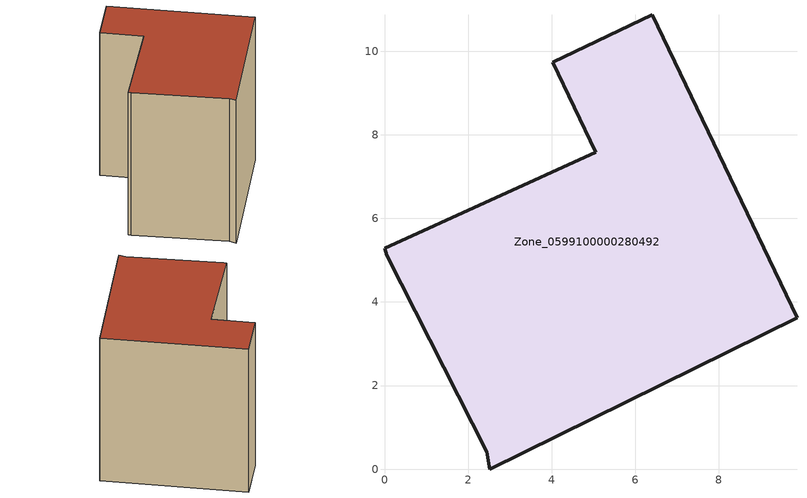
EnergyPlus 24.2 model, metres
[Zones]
Zone_0599100000280492
 floor ground (C_G): 0.05,5.12 0,5.28 5.05,7.58 4.02,9.73 6.41,10.87 9.87,3.62 2.52,0 2.44,0.41 z3.23
 wall outside (C_F): 2.52,0 9.87,3.62 6.41,10.87 4.02,9.73 5.05,7.58 0,5.28 0.05,5.12 2.44,0.41 2.52,0 z3.23:12.35
 roof outside (C_R): 0,5.28 0.05,5.12 2.44,0.41 2.52,0 9.87,3.62 6.41,10.87 4.02,9.73 5.05,7.58 z12.35
[BUILDING]
Pand.0599100000280492: North Axis=0; Terrain=City; Loads Convergence Tolerance Value=0.04; Temperature Convergence Tolerance Value=0.4; Solar Distribution=FullExterior; Maximum Number of Warmup Days=25; Minimum Number of Warmup Days=1
[Site:Location]
Rotterdam.The.Hague.AP_ZH_NLD Design_Conditions: Latitude=51.96; Longitude=4.45; Time Zone=1; Elevation=-4.5
[SITE:GROUNDTEMPERATURE:BUILDINGSURFACE]
18, 18, 18, 18, 18, 18, 18, 18, 18, 18, 18, 18
[MATERIAL] Thermal Absorptance=0.9; Solar Absorptance=0.7; Visible Absorptance=0.7
Name | Roughness | Thickness | Conductivity | Density | Specific Heat
G.TI.1946 | MediumSmooth | 0.15 | 1 | 540 | 1210
F.TI.1946 | Rough | 0.3 | 0.857143 | 1920 | 840
R.TI.1946 | MediumRough | 0.2 | 0.1 | 1500 | 1000
[CONSTRUCTION]
C_G: G.TI.1946
C_F: F.TI.1946
C_R: R.TI.1946
[ZONE]
Zone_0599100000280492: Type=1; Multiplier=1; Ceiling Height=Autocalculate; Volume=Autocalculate; Floor Area=autocalculate; Part of Total Floor Area=Yes
[ZONEINFILTRATION:DESIGNFLOWRATE]
Infil_Zone_0599100000280492: Zone or ZoneList or Space or SpaceList=Zone_0599100000280492; Schedule=AlwaysOn; Design Flow Rate Calculation Method=Flow/Area; Flow Rate per Floor Area=0.003; Constant Term Coefficient=1; Temperature Term Coefficient=0; Velocity Term Coefficient=0; Velocity Squared Term Coefficient=0
[HVACTEMPLATE:ZONE:IDEALLOADSAIRSYSTEM]
Zone_0599100000280492: Maximum Heating Supply Air Temperature=50; Minimum Cooling Supply Air Temperature=13; Maximum Heating Supply Air Humidity Ratio=0.0156; Minimum Cooling Supply Air Humidity Ratio=0.0077; Heating Limit=NoLimit; Cooling Limit=NoLimit; Dehumidification Control Type=ConstantSensibleHeatRatio; Cooling Sensible Heat Ratio=0.7; Dehumidification Setpoint=60; Humidification Control Type=None; Humidification Setpoint=30; Outdoor Air Method=None; Outdoor Air Flow Rate per Person=0.00944; Outdoor Air Flow Rate per Zone Floor Area=0; Outdoor Air Flow Rate per Zone=0; Demand Controlled Ventilation Type=None; Outdoor Air Economizer Type=NoEconomizer; Heat Recovery Type=None; Sensible Heat Recovery Effectiveness=0.7; Latent Heat Recovery Effectiveness=0.65
[ZONECONTROL:THERMOSTAT]
ThermostatControl_Zone_0599100000280492: Zone or ZoneList=Zone_0599100000280492; Control Type Schedule=DualSetpointControlType; Control 1=Thermostat_Zone_0599100000280492; Temperature Difference Between Cutout And Setpoint=0
[THERMOSTATSETPOINT:DUALSETPOINT]
Thermostat_Zone_0599100000280492: Heating Setpoint Temperature Schedule=HeatingSetpoint_Zone_0599100000280492; Cooling Setpoint Temperature Schedule=CoolingSetpoint_Zone_0599100000280492
[SCHEDULE:COMPACT]
HeatingSetpoint_Zone_0599100000280492: Through: 12/31, For: AllDays, Until: 24:00, 21
CoolingSetpoint_Zone_0599100000280492: Through: 12/31, For: AllDays, Until: 24:00, 24
DualSetpointControlType: Through: 12/31, For: AllDays, Until: 24:00, 4
AlwaysOn: Through: 12/31, For: AllDays, Until: 24:00, 1
